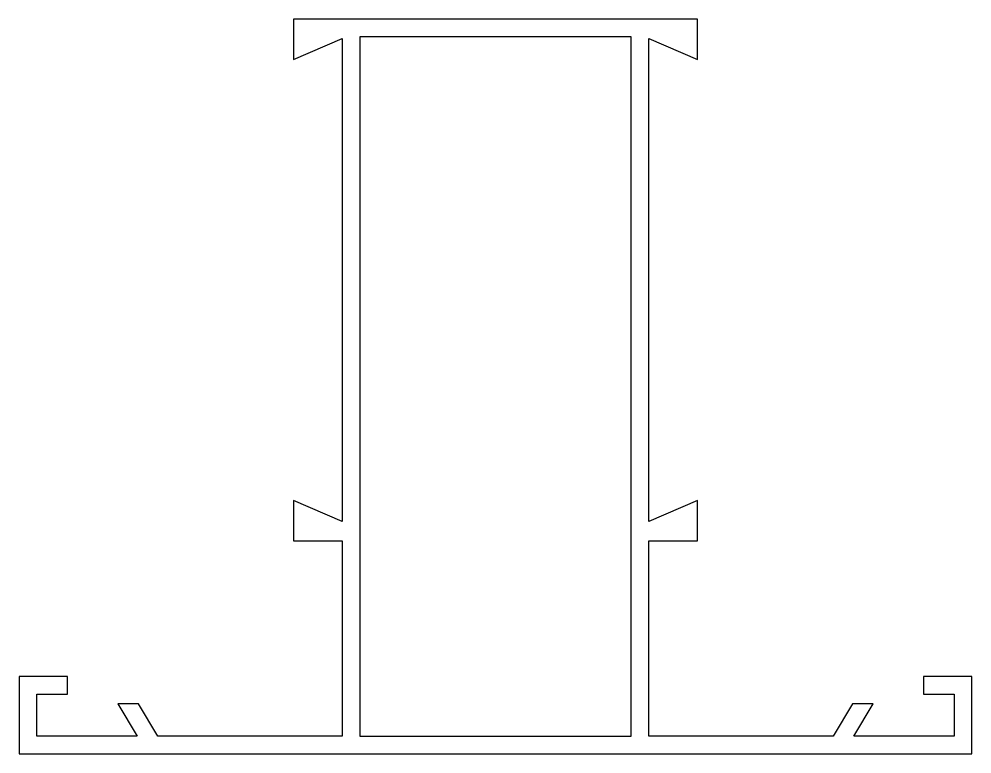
# Model space of a CAD drawing. Extents: x 136.7 to 195.7, y 198.7 to 244.2.
import ezdxf

# ---------------------------------------------------------------- set-up
doc = ezdxf.new("R2010")
doc.units = 0
doc.layers.add('ANA', color=220, linetype='CONTINUOUS')

msp = doc.modelspace()

# ---------------------------------------------------------------- linework, layer by layer
at = {"layer": 'ANA'}
msp.add_lwpolyline([(178.737, 241.707), (178.737, 244.207), (175.737, 244.207), (156.737, 244.207), (153.737, 244.207), (153.737, 241.707), (156.737, 243.007), (156.737, 213.107), (153.737, 214.407), (153.737, 211.907), (156.737, 211.907), (156.737, 199.807), (145.337, 199.807), (144.135, 201.807), (142.852, 201.807), (144.054, 199.807), (137.837, 199.807), (137.837, 202.407), (139.737, 202.407), (139.737, 203.507), (136.737, 203.507), (136.737, 198.707), (195.737, 198.707), (195.737, 203.507), (192.737, 203.507), (192.737, 202.407), (194.637, 202.407), (194.637, 199.807), (188.42, 199.807), (189.622, 201.807), (188.339, 201.807), (187.137, 199.807), (175.737, 199.807), (175.737, 211.907), (178.737, 211.907), (178.737, 214.407), (175.737, 213.107), (175.737, 243.007)], close=True, dxfattribs=at)
at = {"layer": 'ANA', "color": 220, "linetype": 'BYBLOCK'}
msp.add_lwpolyline([(174.637, 199.807), (174.637, 243.107), (157.837, 243.107), (157.837, 199.807)], close=True, dxfattribs=at)

doc.saveas('drawing.dxf')
